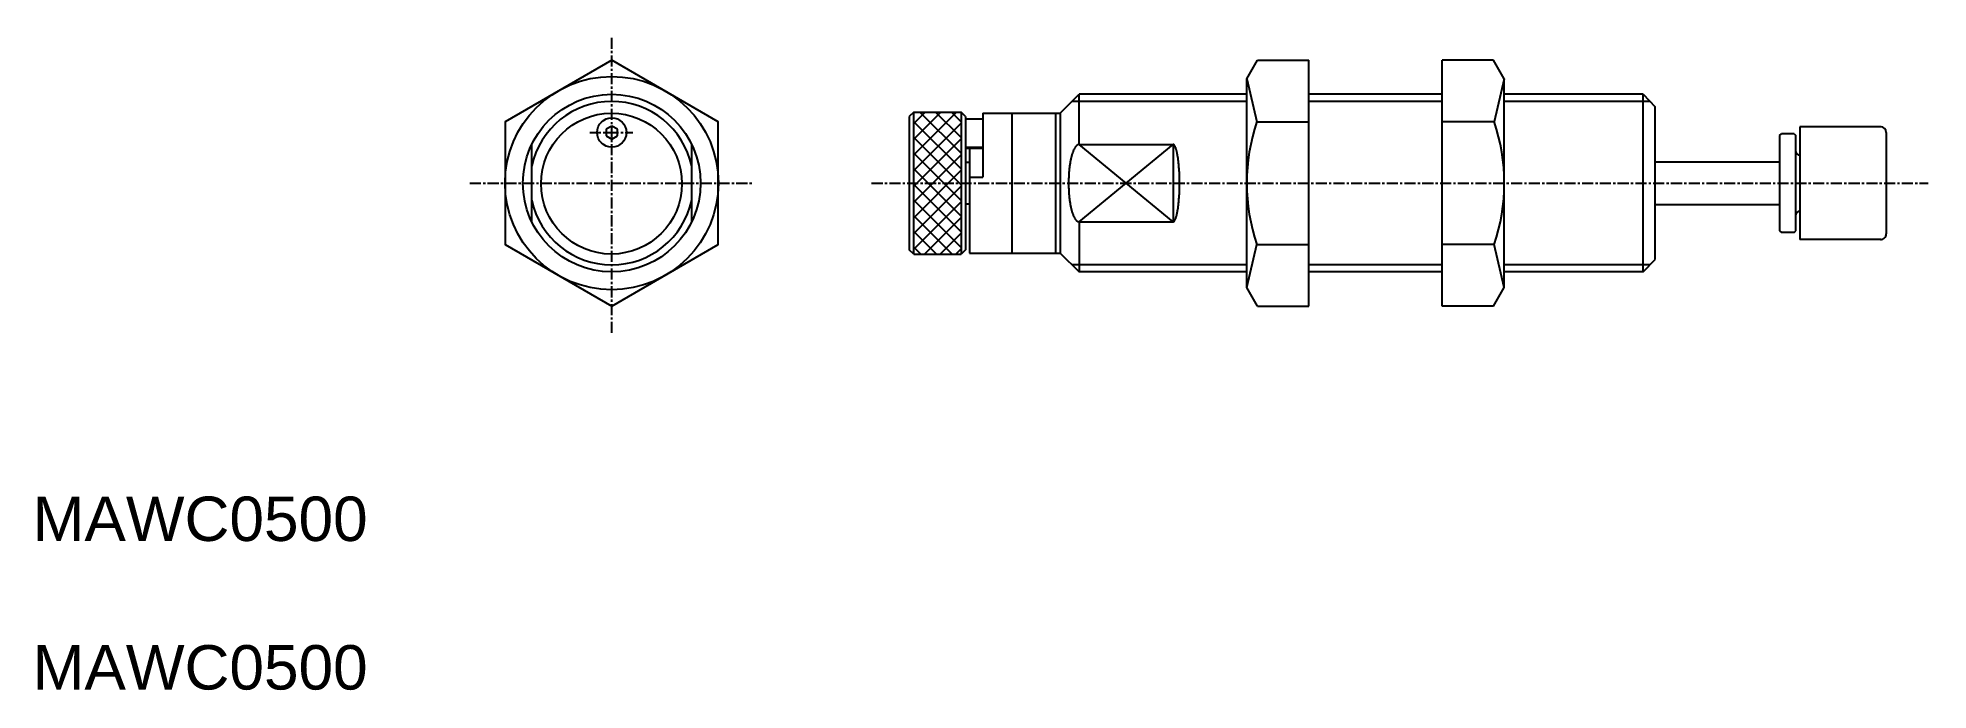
# Model space of a CAD drawing. Extents: x 86 to 299, y 165 to 238.
import ezdxf
from ezdxf.enums import TextEntityAlignment as Align

# ---------------------------------------------------------------- set-up
doc = ezdxf.new("R2010")
doc.units = 0
doc.linetypes.add('CENTER', pattern=[2, 1.25, -0.25, 0.25, -0.25])
doc.layers.get('0').update_dxf_attribs({"linetype": 'CONTINUOUS'})
doc.layers.add('CENTER', color=1, linetype='CENTER')

# ---------------------------------------------------------------- blocks, each defined once
blk = doc.blocks.new('*X2')
at = {"color": 0}
for p, q in [((184.63, 225.28), (189.45, 230.11)), ((184.63, 227.05), (187.68, 230.11)), ((184.63, 228.82), (185.91, 230.11)), ((189.96, 225.47), (185.32, 230.11)), ((189.96, 227.23), (187.09, 230.11)), ((189.96, 229), (188.86, 230.11)), ((189.96, 223.7), (184.63, 229.03)), ((184.63, 223.52), (189.96, 228.85)), ((189.96, 221.93), (184.63, 227.26)), ((184.63, 221.75), (189.96, 227.08)), ((189.96, 220.16), (184.63, 225.5)), ((184.63, 219.98), (189.96, 225.31)), ((189.96, 218.39), (184.63, 223.73)), ((184.63, 218.21), (189.96, 223.55)), ((189.96, 216.63), (184.63, 221.96)), ((184.63, 216.45), (189.96, 221.78)), ((189.96, 214.86), (184.63, 220.19)), ((184.63, 214.68), (189.96, 220.01)), ((188.95, 214.11), (184.63, 218.43)), ((185.82, 214.11), (189.96, 218.24)), ((187.18, 214.11), (184.63, 216.66)), ((187.59, 214.11), (189.96, 216.48)), ((185.41, 214.11), (184.63, 214.89)), ((189.36, 214.11), (189.96, 214.71))]:
    blk.add_line(p, q, dxfattribs=at)

msp = doc.modelspace()

# ---------------------------------------------------------------- linework, layer by layer
at = {"color": 0, "linetype": 'BYBLOCK'}
for p, q in [((222.12, 233.87), (223.33, 235.96)), ((223.33, 235.96), (229.12, 235.96)), ((229.12, 208.25), (229.12, 235.96)), ((244.12, 208.25), (244.12, 235.96)), ((249.91, 235.96), (244.12, 235.96)), ((251.12, 233.87), (249.91, 235.96)), ((222.12, 233.87), (223.26, 229.03)), ((222.12, 210.35), (222.12, 233.87)), ((251.12, 233.87), (249.98, 229.03)), ((251.12, 210.35), (251.12, 233.87)), ((223.26, 229.03), (229.12, 229.03)), ((249.98, 229.03), (244.12, 229.03)), ((222.12, 210.35), (223.26, 215.18)), ((223.26, 215.18), (229.12, 215.18)), ((249.98, 215.18), (244.12, 215.18)), ((251.12, 210.35), (249.98, 215.18)), ((223.33, 208.25), (222.12, 210.35)), ((249.91, 208.25), (251.12, 210.35)), ((223.33, 208.25), (229.12, 208.25)), ((249.91, 208.25), (244.12, 208.25))]:
    msp.add_line(p, q, dxfattribs=at)
at = {"color": 7, "linetype": 'CONTINUOUS'}
for p, q in [((201.12, 229.98), (203.24, 232.11)), ((203.24, 231.31), (203.24, 232.11)), ((222.12, 232.11), (203.24, 232.11)), ((244.12, 232.11), (229.12, 232.11)), ((266.76, 232.11), (251.12, 232.11)), ((266.76, 212.11), (266.76, 232.11)), ((266.76, 232.11), (268.12, 230.71)), ((184.63, 230.11), (184.12, 229.6)), ((184.63, 214.11), (184.63, 230.11)), ((184.63, 230.11), (189.96, 230.11)), ((189.96, 230.11), (189.96, 214.11)), ((190.47, 229.6), (189.96, 230.11)), ((192.42, 229.98), (192.42, 222.79)), ((192.42, 229.98), (201.12, 229.98)), ((195.67, 229.98), (195.67, 214.23)), ((200.58, 229.98), (200.58, 214.23)), ((201.12, 229.98), (201.12, 214.23)), ((203.24, 226.46), (203.24, 231.31)), ((268.12, 213.5), (268.12, 230.71)), ((150.62, 228.54), (149.99, 228.17)), ((149.99, 228.17), (149.99, 227.44)), ((151.26, 228.17), (150.62, 228.54)), ((151.26, 227.44), (151.26, 228.17)), ((184.12, 229.6), (184.12, 214.61)), ((190.47, 229.6), (190.47, 214.61)), ((190.47, 229.34), (192.42, 229.34)), ((293.56, 228.46), (284.4, 228.46)), ((284.4, 228.46), (284.4, 215.76)), ((294.12, 227.82), (294.12, 216.39)), ((141.62, 217.75), (141.62, 226.46)), ((149.99, 227.44), (150.62, 227.07)), ((150.62, 227.07), (151.26, 227.44)), ((159.62, 217.75), (159.62, 226.46)), ((190.47, 226.16), (192.42, 226.16)), ((190.47, 226.03), (192.42, 226.03)), ((190.92, 226.03), (190.92, 214.23)), ((203.24, 226.46), (213.82, 226.46)), ((213.82, 226.46), (213.82, 217.75)), ((282.12, 227.47), (282.31, 227.66)), ((282.12, 227.47), (282.12, 216.75)), ((283.77, 227.66), (282.31, 227.66)), ((283.77, 227.66), (283.96, 227.47)), ((283.96, 216.75), (283.96, 227.47)), ((190.47, 224.46), (190.92, 224.46)), ((268.12, 224.51), (282.12, 224.51)), ((284.4, 225.28), (284.34, 225.28)), ((190.92, 222.79), (192.42, 222.79)), ((190.47, 219.76), (190.92, 219.76)), ((268.12, 219.71), (282.12, 219.71)), ((203.24, 217.75), (203.24, 212.11)), ((203.24, 217.75), (213.82, 217.75)), ((284.4, 218.93), (284.34, 218.93)), ((282.12, 216.75), (282.31, 216.56)), ((283.77, 216.56), (282.31, 216.56)), ((283.77, 216.56), (283.96, 216.75)), ((293.56, 215.76), (284.4, 215.76)), ((184.63, 214.11), (184.12, 214.61)), ((184.63, 214.11), (189.96, 214.11)), ((190.47, 214.61), (189.96, 214.11)), ((190.92, 214.23), (201.12, 214.23)), ((201.12, 214.23), (203.24, 212.11)), ((266.76, 212.11), (268.12, 213.5)), ((222.2, 212.11), (203.24, 212.11)), ((244.12, 212.11), (229.12, 212.11)), ((266.76, 212.11), (251.12, 212.11))]:
    msp.add_line(p, q, dxfattribs=at)
at = {"color": 3, "linetype": 'CONTINUOUS'}
for p, q in [((222.12, 231.31), (202.44, 231.31)), ((244.12, 231.31), (229.12, 231.31)), ((267.54, 231.31), (251.12, 231.31)), ((203.24, 217.75), (213.82, 226.46)), ((213.82, 217.75), (203.24, 226.46)), ((222.12, 212.91), (202.44, 212.91)), ((244.12, 212.91), (229.12, 212.91)), ((267.54, 212.91), (251.12, 212.91))]:
    msp.add_line(p, q, dxfattribs=at)
at = {"color": 7, "linetype": 'CONTINUOUS'}
msp.add_lwpolyline([(150.62, 235.96), (138.62, 229.03), (138.62, 215.18), (150.62, 208.25), (162.62, 215.18), (162.62, 229.03)], close=True, dxfattribs=at)
for points in [[(203.24, 226.47, 0), (203.21, 226.46, 0), (203.18, 226.46, 0), (203.16, 226.45, 0), (203.13, 226.44, 0), (203.1, 226.43, 0), (203.07, 226.42, 0), (203.04, 226.4, 0), (203.01, 226.38, 0), (202.98, 226.36, 0), (202.95, 226.33, 0), (202.93, 226.31, 0), (202.9, 226.28, 0), (202.87, 226.25, 0), (202.84, 226.21, 0), (202.81, 226.17, 0), (202.79, 226.13, 0), (202.76, 226.09, 0), (202.74, 226.05, 0), (202.71, 226, 0), (202.68, 225.95, 0), (202.66, 225.9, 0), (202.63, 225.84, 0), (202.61, 225.79, 0), (202.58, 225.73, 0), (202.56, 225.67, 0), (202.53, 225.61, 0), (202.51, 225.54, 0), (202.49, 225.47, 0), (202.47, 225.41, 0), (202.44, 225.34, 0), (202.42, 225.26, 0), (202.4, 225.19, 0), (202.38, 225.11, 0), (202.36, 225.03, 0), (202.34, 224.95, 0), (202.32, 224.87, 0), (202.31, 224.79, 0), (202.29, 224.7, 0), (202.27, 224.62, 0), (202.25, 224.53, 0), (202.24, 224.44, 0), (202.22, 224.35, 0), (202.21, 224.25, 0), (202.19, 224.16, 0), (202.18, 224.07, 0), (202.17, 223.97, 0), (202.15, 223.87, 0), (202.14, 223.77, 0), (202.13, 223.67, 0), (202.12, 223.57, 0), (202.11, 223.47, 0), (202.1, 223.37, 0), (202.1, 223.27, 0), (202.09, 223.16, 0), (202.08, 223.06, 0), (202.08, 222.96, 0), (202.07, 222.85, 0), (202.07, 222.75, 0), (202.06, 222.64, 0), (202.06, 222.53, 0), (202.06, 222.43, 0), (202.05, 222.32, 0), (202.05, 222.21, 0), (202.05, 222.11, 0), (202.05, 222, 0), (202.05, 221.89, 0), (202.06, 221.78, 0), (202.06, 221.68, 0), (202.06, 221.57, 0), (202.07, 221.47, 0), (202.07, 221.36, 0), (202.08, 221.25, 0), (202.08, 221.15, 0), (202.09, 221.05, 0), (202.1, 220.94, 0), (202.1, 220.84, 0), (202.11, 220.74, 0), (202.12, 220.64, 0), (202.13, 220.54, 0), (202.14, 220.44, 0), (202.15, 220.34, 0), (202.17, 220.24, 0), (202.18, 220.15, 0), (202.19, 220.05, 0), (202.21, 219.96, 0), (202.22, 219.87, 0), (202.24, 219.77, 0), (202.25, 219.68, 0), (202.27, 219.6, 0), (202.29, 219.51, 0), (202.31, 219.42, 0), (202.32, 219.34, 0), (202.34, 219.26, 0), (202.36, 219.18, 0), (202.38, 219.1, 0), (202.4, 219.02, 0), (202.42, 218.95, 0), (202.44, 218.88, 0), (202.47, 218.81, 0), (202.49, 218.74, 0), (202.51, 218.67, 0), (202.53, 218.6, 0), (202.56, 218.54, 0), (202.58, 218.48, 0), (202.61, 218.42, 0), (202.63, 218.37, 0), (202.66, 218.31, 0), (202.68, 218.26, 0), (202.71, 218.21, 0), (202.74, 218.16, 0), (202.76, 218.12, 0), (202.79, 218.08, 0), (202.81, 218.04, 0), (202.84, 218, 0), (202.87, 217.97, 0), (202.9, 217.93, 0), (202.93, 217.91, 0), (202.95, 217.88, 0), (202.98, 217.85, 0), (203.01, 217.83, 0), (203.04, 217.81, 0), (203.07, 217.79, 0), (203.1, 217.78, 0), (203.13, 217.77, 0), (203.16, 217.76, 0), (203.18, 217.75, 0), (203.21, 217.75, 0), (203.24, 217.75, 0)], [(213.82, 217.75, 0), (213.84, 217.75, 0), (213.85, 217.75, 0), (213.87, 217.76, 0), (213.89, 217.77, 0), (213.91, 217.78, 0), (213.93, 217.79, 0), (213.94, 217.81, 0), (213.96, 217.83, 0), (213.98, 217.85, 0), (214, 217.88, 0), (214.01, 217.91, 0), (214.03, 217.93, 0), (214.05, 217.97, 0), (214.07, 218, 0), (214.08, 218.04, 0), (214.1, 218.08, 0), (214.12, 218.12, 0), (214.13, 218.16, 0), (214.15, 218.21, 0), (214.17, 218.26, 0), (214.18, 218.31, 0), (214.2, 218.37, 0), (214.21, 218.42, 0), (214.23, 218.48, 0), (214.24, 218.54, 0), (214.26, 218.6, 0), (214.27, 218.67, 0), (214.29, 218.74, 0), (214.3, 218.81, 0), (214.31, 218.88, 0), (214.33, 218.95, 0), (214.34, 219.02, 0), (214.35, 219.1, 0), (214.37, 219.18, 0), (214.38, 219.26, 0), (214.39, 219.34, 0), (214.4, 219.42, 0), (214.41, 219.51, 0), (214.42, 219.6, 0), (214.43, 219.68, 0), (214.44, 219.77, 0), (214.45, 219.87, 0), (214.46, 219.96, 0), (214.47, 220.05, 0), (214.48, 220.15, 0), (214.49, 220.24, 0), (214.49, 220.34, 0), (214.5, 220.44, 0), (214.51, 220.54, 0), (214.51, 220.64, 0), (214.52, 220.74, 0), (214.53, 220.84, 0), (214.53, 220.94, 0), (214.53, 221.05, 0), (214.54, 221.15, 0), (214.54, 221.25, 0), (214.55, 221.36, 0), (214.55, 221.47, 0), (214.55, 221.57, 0), (214.55, 221.68, 0), (214.55, 221.78, 0), (214.56, 221.89, 0), (214.56, 222, 0), (214.56, 222.11, 0), (214.56, 222.21, 0), (214.56, 222.32, 0), (214.55, 222.43, 0), (214.55, 222.53, 0), (214.55, 222.64, 0), (214.55, 222.75, 0), (214.55, 222.85, 0), (214.54, 222.96, 0), (214.54, 223.06, 0), (214.53, 223.16, 0), (214.53, 223.27, 0), (214.53, 223.37, 0), (214.52, 223.47, 0), (214.51, 223.57, 0), (214.51, 223.67, 0), (214.5, 223.77, 0), (214.49, 223.87, 0), (214.49, 223.97, 0), (214.48, 224.07, 0), (214.47, 224.16, 0), (214.46, 224.25, 0), (214.45, 224.35, 0), (214.44, 224.44, 0), (214.43, 224.53, 0), (214.42, 224.62, 0), (214.41, 224.7, 0), (214.4, 224.79, 0), (214.39, 224.87, 0), (214.38, 224.95, 0), (214.37, 225.03, 0), (214.35, 225.11, 0), (214.34, 225.19, 0), (214.33, 225.26, 0), (214.31, 225.34, 0), (214.3, 225.41, 0), (214.29, 225.47, 0), (214.27, 225.54, 0), (214.26, 225.61, 0), (214.24, 225.67, 0), (214.23, 225.73, 0), (214.21, 225.79, 0), (214.2, 225.84, 0), (214.18, 225.9, 0), (214.17, 225.95, 0), (214.15, 226, 0), (214.13, 226.05, 0), (214.12, 226.09, 0), (214.1, 226.13, 0), (214.08, 226.17, 0), (214.07, 226.21, 0), (214.05, 226.25, 0), (214.03, 226.28, 0), (214.01, 226.31, 0), (214, 226.33, 0), (213.98, 226.36, 0), (213.96, 226.38, 0), (213.94, 226.4, 0), (213.93, 226.42, 0), (213.91, 226.43, 0), (213.89, 226.44, 0), (213.87, 226.45, 0), (213.85, 226.46, 0), (213.84, 226.46, 0), (213.82, 226.47, 0)]]:
    msp.add_polyline3d(points, dxfattribs=at)
for centre, radius in [((150.62, 222.11), 12.01), ((150.62, 222.11), 10), ((150.59, 222.05), 7.93), ((150.62, 227.81), 1.65)]:
    msp.add_circle(centre, radius, dxfattribs=at)
at = {"color": 3, "linetype": 'CONTINUOUS'}
for start, end in [(11.9688, 168.0312), (191.9688, 348.0312)]:
    msp.add_arc((150.62, 222.11), 9.2, start, end, dxfattribs=at)
at = {"color": 0, "linetype": 'BYBLOCK'}
for centre, start, end in [((243.72, 222.11), 161.2918, 198.7084), ((229.52, 222.11), 341.2916, 18.7082)]:
    msp.add_arc(centre, 21.6, start, end, dxfattribs=at)
at = {"color": 7, "linetype": 'CONTINUOUS'}
for centre, radius, start, end in [((293.48, 227.82), 0.635, 0.0001, 90), ((284.34, 225.66), 0.381, 180, 270), ((284.34, 218.55), 0.381, 90, 180), ((293.48, 216.39), 0.635, 270, 0.0001)]:
    msp.add_arc(centre, radius, start, end, dxfattribs=at)
at = {"layer": 'CENTER', "color": 1, "linetype": 'CENTER'}
for p, q in [((150.62, 205.24), (150.62, 238.47)), ((148.14, 227.81), (153.01, 227.81)), ((134.64, 222.11), (166.6, 222.11)), ((179.88, 222.11), (298.84, 222.11))]:
    msp.add_line(p, q, dxfattribs=at)

# ---------------------------------------------------------------- block references
at = {"color": 7, "linetype": 'CONTINUOUS'}
msp.add_blockref('*X2', (0, 0), dxfattribs=at)

# ---------------------------------------------------------------- texts
at = {"color": 7, "linetype": 'CONTINUOUS', "width": 1.046512}
for p in [(85.42, 180.31), (85.42, 163.58)]:
    msp.add_text('MAWC0500', height=5, dxfattribs=at).set_placement(p, align=Align.BOTTOM_LEFT)

doc.saveas('drawing.dxf')
